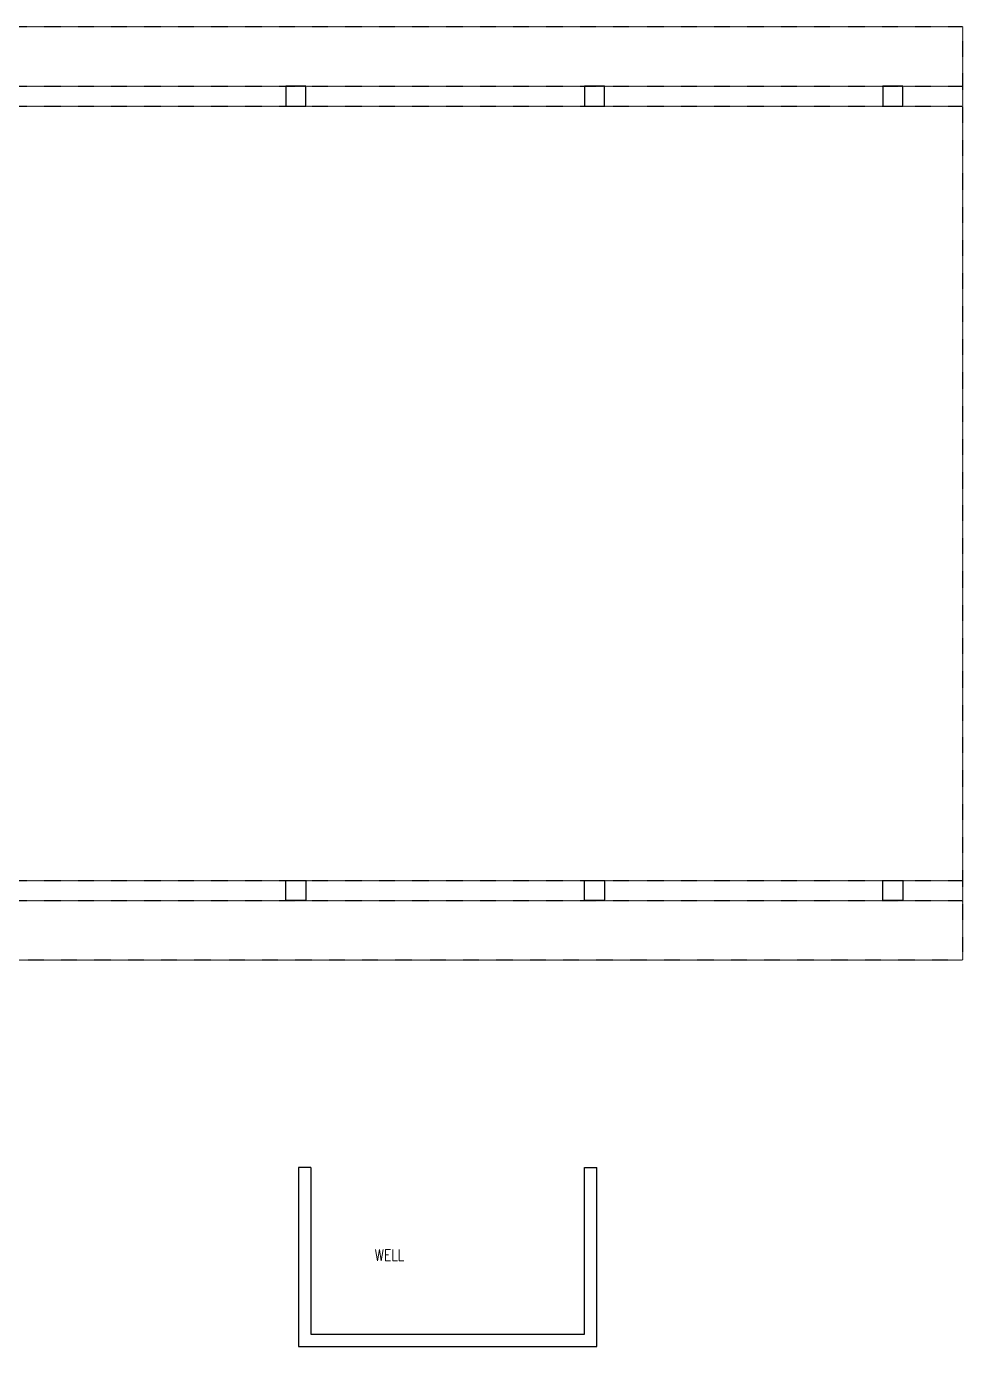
# Model space of a CAD drawing. Header units: inches. Extents: x -625442 to 34963, y -27993 to 66986.
# Drawn here: x 3123 to 3500, y 11051 to 11582 of the extents above; entities that cross this region are included whole.
import ezdxf

# ---------------------------------------------------------------- set-up
doc = ezdxf.new("R2010")
doc.units = ezdxf.units.IN
doc.header["$LTSCALE"] = 0.5
doc.header["$MEASUREMENT"] = 0
doc.linetypes.add('HIDDEN2', pattern=[0.1875, 0.125, -0.0625])
for name, color, linetype in [('0-TEXT', 30, 'Continuous'), ('P-ABOVE', 201, 'HIDDEN2'), ('P-WALL', 90, 'Continuous')]:
    doc.layers.add(name, color=color, linetype=linetype)
doc.styles.add('sapa notes', font='romans.shx', dxfattribs={"width": 0.8})

msp = doc.modelspace()

# ---------------------------------------------------------------- linework, layer by layer
at = {"layer": 'P-ABOVE'}
for p, q in [((2995.69576, 11557.95697), (3499.69576, 11557.95697)), ((2995.69576, 11549.95697), (3499.69576, 11549.95697)), ((2995.69576, 11238.61587), (3499.69576, 11238.61587)), ((2995.69576, 11230.61587), (3499.69576, 11230.61587))]:
    msp.add_line(p, q, dxfattribs=at)
msp.add_lwpolyline([(2987.69576, 11453.95697), (2987.69576, 11581.95697), (3499.69576, 11581.95697), (3499.69576, 11206.61587), (2996.28269, 11206.61587)], dxfattribs=at)
at = {"layer": 'P-WALL'}
for p, q in [((3237.69576, 11123.22762), (3232.69576, 11123.22762)), ((3347.69576, 11123.22762), (3352.69576, 11123.22762))]:
    msp.add_line(p, q, dxfattribs=at)
for points in [[(3227.69576, 11549.95697), (3235.69576, 11549.95697), (3235.69576, 11557.95697), (3227.69576, 11557.95697)], [(3347.69576, 11549.95697), (3355.69576, 11549.95697), (3355.69576, 11557.95697), (3347.69576, 11557.95697)], [(3467.69576, 11549.95697), (3475.69576, 11549.95697), (3475.69576, 11557.95697), (3467.69576, 11557.95697)], [(3227.69576, 11238.61587), (3235.69576, 11238.61587), (3235.69576, 11230.61587), (3227.69576, 11230.61587)], [(3347.69576, 11238.61587), (3355.69576, 11238.61587), (3355.69576, 11230.61587), (3347.69576, 11230.61587)], [(3467.69576, 11238.61587), (3475.69576, 11238.61587), (3475.69576, 11230.61587), (3467.69576, 11230.61587)]]:
    msp.add_lwpolyline(points, close=True, dxfattribs=at)
for points in [[(3232.69576, 11123.22762), (3232.69576, 11051.22762), (3352.69576, 11051.22762), (3352.69576, 11123.22762)], [(3237.69576, 11123.22762), (3237.69576, 11056.22762), (3347.69576, 11056.22762), (3347.69576, 11123.22762)]]:
    msp.add_lwpolyline(points, dxfattribs=at)

# ---------------------------------------------------------------- texts
at = {"layer": '0-TEXT', "style": 'sapa notes', "width": 0.8}
msp.add_text('WELL', height=4.4955, dxfattribs=at).set_placement((3263.40443, 11085.72324))

doc.saveas('drawing.dxf')
